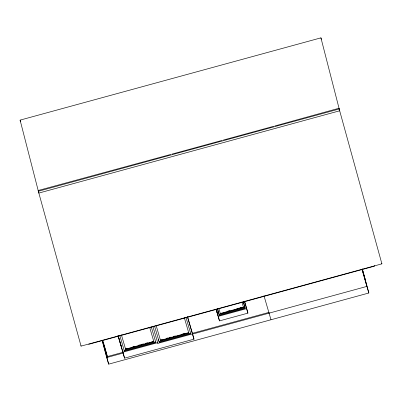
<?xml version="1.0" encoding="UTF-8"?>
<svg xmlns="http://www.w3.org/2000/svg" width="402" height="402" viewBox="0 0 402 402"><rect width="100%" height="100%" fill="white"/><g stroke="black" fill="none" stroke-linecap="round" stroke-linejoin="round"><path stroke-width="0.6" d="M170.76 154.428L38.15 190.513L38.637 192.272L20.1 120.118L320.932 37.853L321.334 39.285M171.971 154.097L222.211 140.358M223.422 140.027L273.661 126.288M274.873 125.957L338.986 108.249L339.424 109.907M320.932 37.853L339.474 110.002L339.177 109.002L38.346 191.267L81.068 346.117L381.9 263.853L381.789 263.405M88.666 344.318L374.488 266.154L374.287 265.461M227.929 311.073L229.708 310.59M236.813 308.646L238.592 308.158M239.778 307.837L241.552 307.349M220.316 313.495L243.416 307.178M243.331 306.862L243.496 307.49L220.402 313.806L218.824 308.409M243.431 302.329L245.014 307.746L219.251 314.796L217.487 308.771L219.417 315.419L245.185 308.374L243.245 301.751M216.145 309.163L218.251 316.359L246.687 308.585L247.913 313.133L219.477 320.907L216.145 309.51M127.303 348.333L125.504 348.825L125.67 349.449L153.871 341.74L153.7 341.112L151.901 341.605M132.705 346.856L134.504 346.363M138.705 345.217L140.504 344.725M141.7 344.393L143.504 343.901M145.901 343.248L147.7 342.755M125.59 349.137L153.785 341.429M160.403 340.027L162.202 339.534M166.403 338.383L168.202 337.891M169.403 337.564L171.202 337.072M173.599 336.419L175.403 335.926M182.598 333.956L184.402 333.464M160.488 340.338L188.684 332.63M124.228 350.519L155.68 341.916M119.746 335.248L124.394 351.142L155.85 342.539L151.308 326.957M159.127 341.72L190.578 333.117M157.644 342.675L122.937 352.167L118.123 335.7M192.568 333.962L193.975 339.172L124.55 358.157L122.866 352.333L107.354 356.574L102.626 340.393M154.574 326.158L159.292 342.343L190.749 333.74L185.93 317.263M187.417 316.686L192.287 333.348L268.863 312.409L269.064 313.158M153.001 326.796L157.835 343.368L192.543 333.876L187.558 316.821M102.078 340.268L106.741 357.544L123.067 353.082M192.287 333.348L192.488 334.097L366.91 286.4L362.232 269.049M106.741 357.544L108.671 364.147L368.845 292.998L362.363 268.983M362.157 269.074L365.142 279.269M362.006 269.616L368.845 292.998M263.983 295.777L270.993 319.756M244.758 301.987L246.687 308.585M244.406 301.138L247.913 313.133M241.919 302.093L243.496 307.49M216.497 310.012L217.577 313.861M192.488 334.097L193.975 339.172M184.317 317.701L188.769 332.941L160.569 340.65L156.122 325.414M158.433 339.298L158.78 340.499M149.68 327.409L153.871 341.74M121.399 334.806L125.67 349.449M118.454 336.549L121.379 346.544M117.992 335.67L122.866 352.333M339.474 110.078L339.675 110.796L38.843 193.066L38.637 192.342M20.1 120.118L20.497 121.555M339.228 109.163L381.9 263.853M38.592 192.171L38.391 191.442M219.145 314.419L219.417 315.419M217.025 311.811L217.944 315.223M218.251 316.359L219.477 320.907M159.021 341.343L159.292 342.343M157.564 342.368L157.835 343.368M124.128 350.142L124.394 351.142M122.394 350.167L124.55 358.157M103.364 341.78L103.842 343.554M104.163 344.74L104.641 346.514M104.962 347.7L107.555 357.323M102.465 341.147L108.671 364.147M80.958 345.675L81.068 346.117"/></g></svg>
